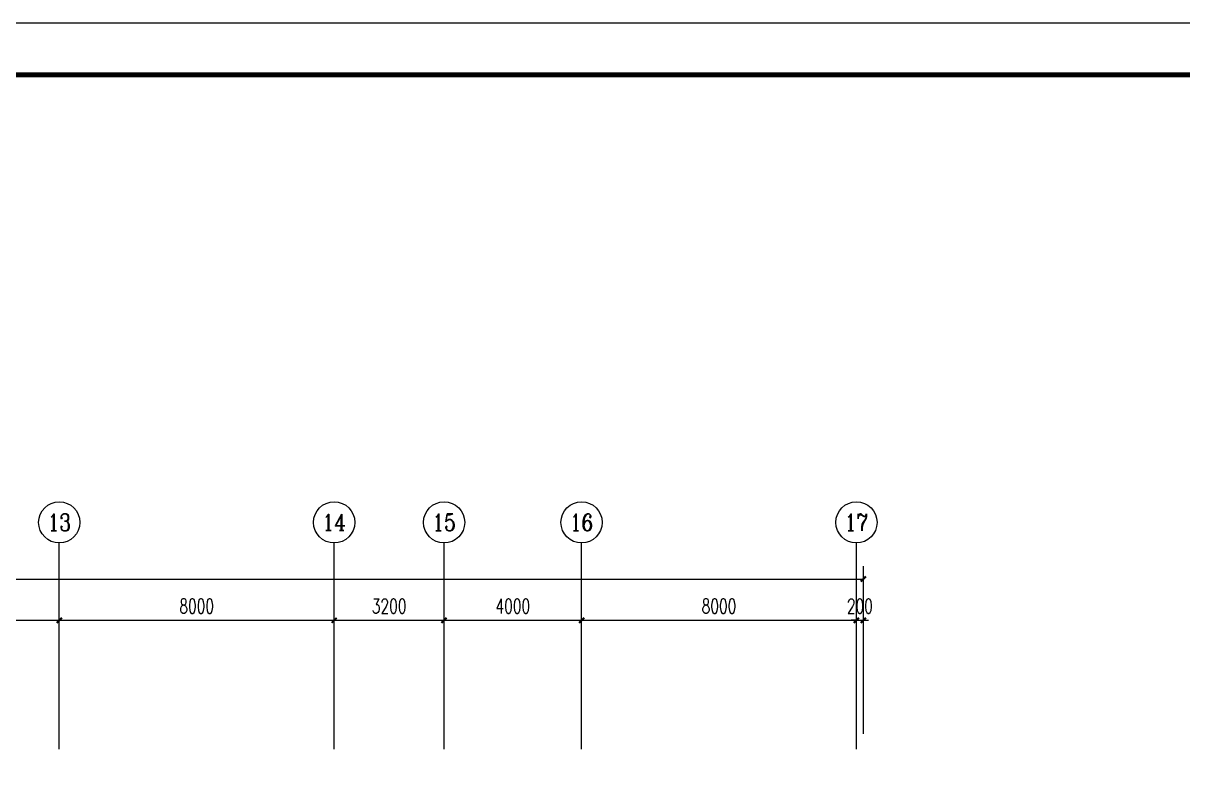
# Model space of a CAD drawing. Extents: x 1725663 to 4653551, y -550461 to 248782.
# Drawn here: x 2143000 to 2176747, y -446531 to -424311 of the extents above; entities that cross this region are included whole.
import ezdxf
from ezdxf.enums import TextEntityAlignment as Align

# ---------------------------------------------------------------- set-up
doc = ezdxf.new("R2010")
doc.units = 0
doc.header["$LTSCALE"] = 1000
for name, color, linetype in [('0-底图', 7, 'Continuous'), ('AXIS', 3, 'Continuous'), ('AXIS_TEXT', 7, 'Continuous'), ('BTTK', 7, 'Continuous'), ('PUB_TITLE', 4, 'Continuous')]:
    doc.layers.add(name, color=color, linetype=linetype)
doc.styles.add('_TCH_AXIS', font='COMPLEX', dxfattribs={"bigfont": 'GBCBIG'})
doc.styles.add('A_DIM_T3', font='SIMPLEX', dxfattribs={"width": 0.7, "bigfont": 'HZ'})
doc.styles.add('COMPLEX', font='COMPLEX')
doc.styles.add('HZ(TK)', font='geniso.shx', dxfattribs={"width": 0.9, "bigfont": 'hztxt.shx'})
doc.dimstyles.new('_TCH_ARCH&&150', dxfattribs={"dimtxt": 420, "dimasz": 150, "dimexe": 375, "dimexo": 450, "dimgap": 202.5, "dimtad": 1, "dimdec": 0, "dimzin": 0, "dimdsep": 46, "dimtxsty": 'A_DIM_T3', "dimblk": 'ARCHTICK', "dimcen": 0.09, "dimclrt": 7, "dimazin": 2, "dimtfac": 1, "dimtdec": 0, "dimtix": 1, "dimtmove": 2, "dimatfit": 3, "dimfxl": 150, "dimtolj": 1, "dimtzin": 0, "dimarcsym": 0})

# ---------------------------------------------------------------- blocks, each defined once
blk = doc.blocks.new('vhtemplate_2020年新竖式图框_A0')
at = {"layer": 'PUB_TITLE', "color": 7}
blk.add_lwpolyline([(0, 0), (1189, 0), (1189, 841), (0, 841)], close=True, dxfattribs=at)
at = {"layer": 'PUB_TITLE', "const_width": 1}
blk.add_lwpolyline([(25, 10), (1179, 10), (1179, 831), (25, 831)], close=True, dxfattribs=at)
at = {"layer": 'BTTK', "color": 4, "style": 'HZ(TK)', "width": 0.9}
for tag, p in [('合作单位', (1144, 743.5)), ('建设单位', (1144, 209.5)), ('工程名称', (1144, 176.5)), ('子项名称', (1154, 160)), ('图纸名称', (1144, 141))]:
    blk.add_attdef(tag, text='', height=3.5, dxfattribs=at).set_placement(p, align=Align.MIDDLE_CENTER)
for tag, p in [('注册证书号', (1156.5, 309.01)), ('注册印章号', (1156.5, 301.01)), ('设计号', (1154, 193)), ('图别', (1137.75, 34)), ('图号', (1170.25, 34)), ('版本号', (1137.75, 26)), ('日期', (1170.25, 26))]:
    blk.add_attdef(tag, text='', height=3.5, dxfattribs=at).set_placement(p, align=Align.MIDDLE)
blk = doc.blocks.new('_ArchTick')
at = {"color": 0, "linetype": 'ByBlock', "const_width": 0.4}
blk.add_lwpolyline([(-0.5, -0.5), (0.5, 0.5)], dxfattribs=at)
blk = doc.blocks.new('*D1082')
at = {"layer": 'AXIS', "color": 0, "lineweight": -2, "transparency": 16777216}
for p, q in [((1497007, -363854), (1497007, -358979)), ((1604207, -363854), (1604207, -358979)), ((1497007, -359354), (1604207, -359354))]:
    blk.add_line(p, q, dxfattribs=at)
at = {"layer": 'Defpoints', "color": 0, "transparency": 16777216}
for p in [(1604207, -359354), (1497007, -364304), (1604207, -364304)]:
    blk.add_point(p, dxfattribs=at)
at = {"layer": 'AXIS', "color": 0, "lineweight": -2, "transparency": 16777216, "xscale": 150, "yscale": 150, "zscale": 150, "rotation": 180}
blk.add_blockref('_ArchTick', (1497007, -359354), dxfattribs=at)
at = {"layer": 'AXIS', "color": 0, "lineweight": -2, "transparency": 16777216, "xscale": 150, "yscale": 150, "zscale": 150}
blk.add_blockref('_ArchTick', (1604207, -359354), dxfattribs=at)
at = {"layer": 'AXIS', "color": 7, "transparency": 16777216, "insert": (1550607, -358941), "char_height": 420, "attachment_point": 5, "style": 'A_DIM_T3'}
blk.add_mtext('\\A1;107200', dxfattribs=at)
blk = doc.blocks.new('*D1095')
at = {"layer": 'AXIS', "color": 0, "lineweight": -2, "transparency": 16777216}
for p, q in [((1572807, -363854), (1572807, -360179)), ((1580807, -363854), (1580807, -360179)), ((1572807, -360554), (1580807, -360554))]:
    blk.add_line(p, q, dxfattribs=at)
at = {"layer": 'Defpoints', "color": 0, "transparency": 16777216}
for p in [(1580807, -360554), (1572807, -364304), (1580807, -364304)]:
    blk.add_point(p, dxfattribs=at)
at = {"layer": 'AXIS', "color": 0, "lineweight": -2, "transparency": 16777216, "xscale": 150, "yscale": 150, "zscale": 150, "rotation": 180}
blk.add_blockref('_ArchTick', (1572807, -360554), dxfattribs=at)
at = {"layer": 'AXIS', "color": 0, "lineweight": -2, "transparency": 16777216, "xscale": 150, "yscale": 150, "zscale": 150}
blk.add_blockref('_ArchTick', (1580807, -360554), dxfattribs=at)
at = {"layer": 'AXIS', "color": 7, "transparency": 16777216, "insert": (1576807, -360141), "char_height": 420, "attachment_point": 5, "style": 'A_DIM_T3'}
blk.add_mtext('\\A1;8000', dxfattribs=at)
blk = doc.blocks.new('*D1096')
at = {"layer": 'AXIS', "color": 0, "lineweight": -2, "transparency": 16777216}
for p, q in [((1580807, -363854), (1580807, -360179)), ((1588807, -363854), (1588807, -360179)), ((1580807, -360554), (1588807, -360554))]:
    blk.add_line(p, q, dxfattribs=at)
at = {"layer": 'Defpoints', "color": 0, "transparency": 16777216}
for p in [(1588807, -360554), (1580807, -364304), (1588807, -364304)]:
    blk.add_point(p, dxfattribs=at)
at = {"layer": 'AXIS', "color": 0, "lineweight": -2, "transparency": 16777216, "xscale": 150, "yscale": 150, "zscale": 150, "rotation": 180}
blk.add_blockref('_ArchTick', (1580807, -360554), dxfattribs=at)
at = {"layer": 'AXIS', "color": 0, "lineweight": -2, "transparency": 16777216, "xscale": 150, "yscale": 150, "zscale": 150}
blk.add_blockref('_ArchTick', (1588807, -360554), dxfattribs=at)
at = {"layer": 'AXIS', "color": 7, "transparency": 16777216, "insert": (1584807, -360141), "char_height": 420, "attachment_point": 5, "style": 'A_DIM_T3'}
blk.add_mtext('\\A1;8000', dxfattribs=at)
blk = doc.blocks.new('*D1097')
at = {"layer": 'AXIS', "color": 0, "lineweight": -2, "transparency": 16777216}
for p, q in [((1588807, -363854), (1588807, -360179)), ((1592007, -363854), (1592007, -360179)), ((1588807, -360554), (1592007, -360554))]:
    blk.add_line(p, q, dxfattribs=at)
at = {"layer": 'Defpoints', "color": 0, "transparency": 16777216}
for p in [(1592007, -360554), (1588807, -364304), (1592007, -364304)]:
    blk.add_point(p, dxfattribs=at)
at = {"layer": 'AXIS', "color": 0, "lineweight": -2, "transparency": 16777216, "xscale": 150, "yscale": 150, "zscale": 150, "rotation": 180}
blk.add_blockref('_ArchTick', (1588807, -360554), dxfattribs=at)
at = {"layer": 'AXIS', "color": 0, "lineweight": -2, "transparency": 16777216, "xscale": 150, "yscale": 150, "zscale": 150}
blk.add_blockref('_ArchTick', (1592007, -360554), dxfattribs=at)
at = {"layer": 'AXIS', "color": 7, "transparency": 16777216, "insert": (1590407, -360141), "char_height": 420, "attachment_point": 5, "style": 'A_DIM_T3'}
blk.add_mtext('\\A1;3200', dxfattribs=at)
blk = doc.blocks.new('*D1098')
at = {"layer": 'AXIS', "color": 0, "lineweight": -2, "transparency": 16777216}
for p, q in [((1592007, -363854), (1592007, -360179)), ((1596007, -363854), (1596007, -360179)), ((1592007, -360554), (1596007, -360554))]:
    blk.add_line(p, q, dxfattribs=at)
at = {"layer": 'Defpoints', "color": 0, "transparency": 16777216}
for p in [(1596007, -360554), (1592007, -364304), (1596007, -364304)]:
    blk.add_point(p, dxfattribs=at)
at = {"layer": 'AXIS', "color": 0, "lineweight": -2, "transparency": 16777216, "xscale": 150, "yscale": 150, "zscale": 150, "rotation": 180}
blk.add_blockref('_ArchTick', (1592007, -360554), dxfattribs=at)
at = {"layer": 'AXIS', "color": 0, "lineweight": -2, "transparency": 16777216, "xscale": 150, "yscale": 150, "zscale": 150}
blk.add_blockref('_ArchTick', (1596007, -360554), dxfattribs=at)
at = {"layer": 'AXIS', "color": 7, "transparency": 16777216, "insert": (1594007, -360141), "char_height": 420, "attachment_point": 5, "style": 'A_DIM_T3'}
blk.add_mtext('\\A1;4000', dxfattribs=at)
blk = doc.blocks.new('*D1099')
at = {"layer": 'AXIS', "color": 0, "lineweight": -2, "transparency": 16777216}
for p, q in [((1596007, -363854), (1596007, -360179)), ((1604007, -363854), (1604007, -360179)), ((1596007, -360554), (1604007, -360554))]:
    blk.add_line(p, q, dxfattribs=at)
at = {"layer": 'Defpoints', "color": 0, "transparency": 16777216}
for p in [(1604007, -360554), (1596007, -364304), (1604007, -364304)]:
    blk.add_point(p, dxfattribs=at)
at = {"layer": 'AXIS', "color": 0, "lineweight": -2, "transparency": 16777216, "xscale": 150, "yscale": 150, "zscale": 150, "rotation": 180}
blk.add_blockref('_ArchTick', (1596007, -360554), dxfattribs=at)
at = {"layer": 'AXIS', "color": 0, "lineweight": -2, "transparency": 16777216, "xscale": 150, "yscale": 150, "zscale": 150}
blk.add_blockref('_ArchTick', (1604007, -360554), dxfattribs=at)
at = {"layer": 'AXIS', "color": 7, "transparency": 16777216, "insert": (1600007, -360141), "char_height": 420, "attachment_point": 5, "style": 'A_DIM_T3'}
blk.add_mtext('\\A1;8000', dxfattribs=at)
blk = doc.blocks.new('*D1100')
at = {"layer": 'AXIS', "color": 0, "lineweight": -2, "transparency": 16777216}
for p, q in [((1604007, -363854), (1604007, -360179)), ((1604207, -363854), (1604207, -360179)), ((1604007, -360554), (1603857, -360554)), ((1604007, -360554), (1604207, -360554)), ((1604207, -360554), (1604357, -360554))]:
    blk.add_line(p, q, dxfattribs=at)
at = {"layer": 'Defpoints', "color": 0, "transparency": 16777216}
for p in [(1604207, -360554), (1604007, -364304), (1604207, -364304)]:
    blk.add_point(p, dxfattribs=at)
at = {"layer": 'AXIS', "color": 0, "lineweight": -2, "transparency": 16777216, "xscale": 150, "yscale": 150, "zscale": 150}
blk.add_blockref('_ArchTick', (1604007, -360554), dxfattribs=at)
at = {"layer": 'AXIS', "color": 0, "lineweight": -2, "transparency": 16777216, "xscale": 150, "yscale": 150, "zscale": 150, "rotation": 180}
blk.add_blockref('_ArchTick', (1604207, -360554), dxfattribs=at)
at = {"layer": 'AXIS', "color": 7, "transparency": 16777216, "insert": (1604107, -360141), "char_height": 420, "attachment_point": 5, "style": 'A_DIM_T3'}
blk.add_mtext('\\A1;200', dxfattribs=at)
blk = doc.blocks.new('*D1146')
at = {"layer": 'AXIS', "color": 0, "lineweight": -2, "transparency": 16777216}
for p, q in [((1497007, -363854), (1497007, -358979)), ((1604207, -363854), (1604207, -358979)), ((1497007, -359354), (1604207, -359354))]:
    blk.add_line(p, q, dxfattribs=at)
at = {"layer": 'Defpoints', "color": 0, "transparency": 16777216}
for p in [(1604207, -359354), (1497007, -364304), (1604207, -364304)]:
    blk.add_point(p, dxfattribs=at)
at = {"layer": 'AXIS', "color": 0, "lineweight": -2, "transparency": 16777216, "xscale": 150, "yscale": 150, "zscale": 150, "rotation": 180}
blk.add_blockref('_ArchTick', (1497007, -359354), dxfattribs=at)
at = {"layer": 'AXIS', "color": 0, "lineweight": -2, "transparency": 16777216, "xscale": 150, "yscale": 150, "zscale": 150}
blk.add_blockref('_ArchTick', (1604207, -359354), dxfattribs=at)
at = {"layer": 'AXIS', "color": 7, "transparency": 16777216, "insert": (1550607, -358941), "char_height": 420, "attachment_point": 5, "style": 'A_DIM_T3'}
blk.add_mtext('\\A1;107200', dxfattribs=at)
blk = doc.blocks.new('*D1159')
at = {"layer": 'AXIS', "color": 0, "lineweight": -2, "transparency": 16777216}
for p, q in [((1572807, -363854), (1572807, -360179)), ((1580807, -363854), (1580807, -360179)), ((1572807, -360554), (1580807, -360554))]:
    blk.add_line(p, q, dxfattribs=at)
at = {"layer": 'Defpoints', "color": 0, "transparency": 16777216}
for p in [(1580807, -360554), (1572807, -364304), (1580807, -364304)]:
    blk.add_point(p, dxfattribs=at)
at = {"layer": 'AXIS', "color": 0, "lineweight": -2, "transparency": 16777216, "xscale": 150, "yscale": 150, "zscale": 150, "rotation": 180}
blk.add_blockref('_ArchTick', (1572807, -360554), dxfattribs=at)
at = {"layer": 'AXIS', "color": 0, "lineweight": -2, "transparency": 16777216, "xscale": 150, "yscale": 150, "zscale": 150}
blk.add_blockref('_ArchTick', (1580807, -360554), dxfattribs=at)
at = {"layer": 'AXIS', "color": 7, "transparency": 16777216, "insert": (1576807, -360141), "char_height": 420, "attachment_point": 5, "style": 'A_DIM_T3'}
blk.add_mtext('\\A1;8000', dxfattribs=at)
blk = doc.blocks.new('*D1160')
at = {"layer": 'AXIS', "color": 0, "lineweight": -2, "transparency": 16777216}
for p, q in [((1580807, -363854), (1580807, -360179)), ((1588807, -363854), (1588807, -360179)), ((1580807, -360554), (1588807, -360554))]:
    blk.add_line(p, q, dxfattribs=at)
at = {"layer": 'Defpoints', "color": 0, "transparency": 16777216}
for p in [(1588807, -360554), (1580807, -364304), (1588807, -364304)]:
    blk.add_point(p, dxfattribs=at)
at = {"layer": 'AXIS', "color": 0, "lineweight": -2, "transparency": 16777216, "xscale": 150, "yscale": 150, "zscale": 150, "rotation": 180}
blk.add_blockref('_ArchTick', (1580807, -360554), dxfattribs=at)
at = {"layer": 'AXIS', "color": 0, "lineweight": -2, "transparency": 16777216, "xscale": 150, "yscale": 150, "zscale": 150}
blk.add_blockref('_ArchTick', (1588807, -360554), dxfattribs=at)
at = {"layer": 'AXIS', "color": 7, "transparency": 16777216, "insert": (1584807, -360141), "char_height": 420, "attachment_point": 5, "style": 'A_DIM_T3'}
blk.add_mtext('\\A1;8000', dxfattribs=at)
blk = doc.blocks.new('*D1161')
at = {"layer": 'AXIS', "color": 0, "lineweight": -2, "transparency": 16777216}
for p, q in [((1588807, -363854), (1588807, -360179)), ((1592007, -363854), (1592007, -360179)), ((1588807, -360554), (1592007, -360554))]:
    blk.add_line(p, q, dxfattribs=at)
at = {"layer": 'Defpoints', "color": 0, "transparency": 16777216}
for p in [(1592007, -360554), (1588807, -364304), (1592007, -364304)]:
    blk.add_point(p, dxfattribs=at)
at = {"layer": 'AXIS', "color": 0, "lineweight": -2, "transparency": 16777216, "xscale": 150, "yscale": 150, "zscale": 150, "rotation": 180}
blk.add_blockref('_ArchTick', (1588807, -360554), dxfattribs=at)
at = {"layer": 'AXIS', "color": 0, "lineweight": -2, "transparency": 16777216, "xscale": 150, "yscale": 150, "zscale": 150}
blk.add_blockref('_ArchTick', (1592007, -360554), dxfattribs=at)
at = {"layer": 'AXIS', "color": 7, "transparency": 16777216, "insert": (1590407, -360141), "char_height": 420, "attachment_point": 5, "style": 'A_DIM_T3'}
blk.add_mtext('\\A1;3200', dxfattribs=at)
blk = doc.blocks.new('*D1162')
at = {"layer": 'AXIS', "color": 0, "lineweight": -2, "transparency": 16777216}
for p, q in [((1592007, -363854), (1592007, -360179)), ((1596007, -363854), (1596007, -360179)), ((1592007, -360554), (1596007, -360554))]:
    blk.add_line(p, q, dxfattribs=at)
at = {"layer": 'Defpoints', "color": 0, "transparency": 16777216}
for p in [(1596007, -360554), (1592007, -364304), (1596007, -364304)]:
    blk.add_point(p, dxfattribs=at)
at = {"layer": 'AXIS', "color": 0, "lineweight": -2, "transparency": 16777216, "xscale": 150, "yscale": 150, "zscale": 150, "rotation": 180}
blk.add_blockref('_ArchTick', (1592007, -360554), dxfattribs=at)
at = {"layer": 'AXIS', "color": 0, "lineweight": -2, "transparency": 16777216, "xscale": 150, "yscale": 150, "zscale": 150}
blk.add_blockref('_ArchTick', (1596007, -360554), dxfattribs=at)
at = {"layer": 'AXIS', "color": 7, "transparency": 16777216, "insert": (1594007, -360141), "char_height": 420, "attachment_point": 5, "style": 'A_DIM_T3'}
blk.add_mtext('\\A1;4000', dxfattribs=at)
blk = doc.blocks.new('*D1163')
at = {"layer": 'AXIS', "color": 0, "lineweight": -2, "transparency": 16777216}
for p, q in [((1596007, -363854), (1596007, -360179)), ((1604007, -363854), (1604007, -360179)), ((1596007, -360554), (1604007, -360554))]:
    blk.add_line(p, q, dxfattribs=at)
at = {"layer": 'Defpoints', "color": 0, "transparency": 16777216}
for p in [(1604007, -360554), (1596007, -364304), (1604007, -364304)]:
    blk.add_point(p, dxfattribs=at)
at = {"layer": 'AXIS', "color": 0, "lineweight": -2, "transparency": 16777216, "xscale": 150, "yscale": 150, "zscale": 150, "rotation": 180}
blk.add_blockref('_ArchTick', (1596007, -360554), dxfattribs=at)
at = {"layer": 'AXIS', "color": 0, "lineweight": -2, "transparency": 16777216, "xscale": 150, "yscale": 150, "zscale": 150}
blk.add_blockref('_ArchTick', (1604007, -360554), dxfattribs=at)
at = {"layer": 'AXIS', "color": 7, "transparency": 16777216, "insert": (1600007, -360141), "char_height": 420, "attachment_point": 5, "style": 'A_DIM_T3'}
blk.add_mtext('\\A1;8000', dxfattribs=at)
blk = doc.blocks.new('*D1164')
at = {"layer": 'AXIS', "color": 0, "lineweight": -2, "transparency": 16777216}
for p, q in [((1604007, -363854), (1604007, -360179)), ((1604207, -363854), (1604207, -360179)), ((1604007, -360554), (1603857, -360554)), ((1604007, -360554), (1604207, -360554)), ((1604207, -360554), (1604357, -360554))]:
    blk.add_line(p, q, dxfattribs=at)
at = {"layer": 'Defpoints', "color": 0, "transparency": 16777216}
for p in [(1604207, -360554), (1604007, -364304), (1604207, -364304)]:
    blk.add_point(p, dxfattribs=at)
at = {"layer": 'AXIS', "color": 0, "lineweight": -2, "transparency": 16777216, "xscale": 150, "yscale": 150, "zscale": 150}
blk.add_blockref('_ArchTick', (1604007, -360554), dxfattribs=at)
at = {"layer": 'AXIS', "color": 0, "lineweight": -2, "transparency": 16777216, "xscale": 150, "yscale": 150, "zscale": 150, "rotation": 180}
blk.add_blockref('_ArchTick', (1604207, -360554), dxfattribs=at)
at = {"layer": 'AXIS', "color": 7, "transparency": 16777216, "insert": (1604107, -360141), "char_height": 420, "attachment_point": 5, "style": 'A_DIM_T3'}
blk.add_mtext('\\A1;200', dxfattribs=at)
blk = doc.blocks.new('_AXISO')
blk.add_circle((0, 0), 0.5)
at = {"layer": 'AXIS_TEXT', "style": 'COMPLEX', "width": 1.041667}
blk.add_attdef('A', text='', height=0.56, dxfattribs=at).set_placement((-0.25, -0.28), (0.25, -0.28), align=Align.FIT)
blk = doc.blocks.new('*D1210')
at = {"layer": 'AXIS', "color": 0, "lineweight": -2, "transparency": 16777216}
for p, q in [((1497007, -363854), (1497007, -358979)), ((1604207, -363854), (1604207, -358979)), ((1497007, -359354), (1604207, -359354))]:
    blk.add_line(p, q, dxfattribs=at)
at = {"layer": 'Defpoints', "color": 0, "transparency": 16777216}
for p in [(1604207, -359354), (1497007, -364304), (1604207, -364304)]:
    blk.add_point(p, dxfattribs=at)
at = {"layer": 'AXIS', "color": 0, "lineweight": -2, "transparency": 16777216, "xscale": 150, "yscale": 150, "zscale": 150, "rotation": 180}
blk.add_blockref('_ArchTick', (1497007, -359354), dxfattribs=at)
at = {"layer": 'AXIS', "color": 0, "lineweight": -2, "transparency": 16777216, "xscale": 150, "yscale": 150, "zscale": 150}
blk.add_blockref('_ArchTick', (1604207, -359354), dxfattribs=at)
at = {"layer": 'AXIS', "color": 7, "transparency": 16777216, "insert": (1550607, -358941), "char_height": 420, "attachment_point": 5, "style": 'A_DIM_T3'}
blk.add_mtext('\\A1;107200', dxfattribs=at)
blk = doc.blocks.new('*D1223')
at = {"layer": 'AXIS', "color": 0, "lineweight": -2, "transparency": 16777216}
for p, q in [((1572807, -363854), (1572807, -360179)), ((1580807, -363854), (1580807, -360179)), ((1572807, -360554), (1580807, -360554))]:
    blk.add_line(p, q, dxfattribs=at)
at = {"layer": 'Defpoints', "color": 0, "transparency": 16777216}
for p in [(1580807, -360554), (1572807, -364304), (1580807, -364304)]:
    blk.add_point(p, dxfattribs=at)
at = {"layer": 'AXIS', "color": 0, "lineweight": -2, "transparency": 16777216, "xscale": 150, "yscale": 150, "zscale": 150, "rotation": 180}
blk.add_blockref('_ArchTick', (1572807, -360554), dxfattribs=at)
at = {"layer": 'AXIS', "color": 0, "lineweight": -2, "transparency": 16777216, "xscale": 150, "yscale": 150, "zscale": 150}
blk.add_blockref('_ArchTick', (1580807, -360554), dxfattribs=at)
at = {"layer": 'AXIS', "color": 7, "transparency": 16777216, "insert": (1576807, -360141), "char_height": 420, "attachment_point": 5, "style": 'A_DIM_T3'}
blk.add_mtext('\\A1;8000', dxfattribs=at)
blk = doc.blocks.new('*D1224')
at = {"layer": 'AXIS', "color": 0, "lineweight": -2, "transparency": 16777216}
for p, q in [((1580807, -363854), (1580807, -360179)), ((1588807, -363854), (1588807, -360179)), ((1580807, -360554), (1588807, -360554))]:
    blk.add_line(p, q, dxfattribs=at)
at = {"layer": 'Defpoints', "color": 0, "transparency": 16777216}
for p in [(1588807, -360554), (1580807, -364304), (1588807, -364304)]:
    blk.add_point(p, dxfattribs=at)
at = {"layer": 'AXIS', "color": 0, "lineweight": -2, "transparency": 16777216, "xscale": 150, "yscale": 150, "zscale": 150, "rotation": 180}
blk.add_blockref('_ArchTick', (1580807, -360554), dxfattribs=at)
at = {"layer": 'AXIS', "color": 0, "lineweight": -2, "transparency": 16777216, "xscale": 150, "yscale": 150, "zscale": 150}
blk.add_blockref('_ArchTick', (1588807, -360554), dxfattribs=at)
at = {"layer": 'AXIS', "color": 7, "transparency": 16777216, "insert": (1584807, -360141), "char_height": 420, "attachment_point": 5, "style": 'A_DIM_T3'}
blk.add_mtext('\\A1;8000', dxfattribs=at)
blk = doc.blocks.new('*D1225')
at = {"layer": 'AXIS', "color": 0, "lineweight": -2, "transparency": 16777216}
for p, q in [((1588807, -363854), (1588807, -360179)), ((1592007, -363854), (1592007, -360179)), ((1588807, -360554), (1592007, -360554))]:
    blk.add_line(p, q, dxfattribs=at)
at = {"layer": 'Defpoints', "color": 0, "transparency": 16777216}
for p in [(1592007, -360554), (1588807, -364304), (1592007, -364304)]:
    blk.add_point(p, dxfattribs=at)
at = {"layer": 'AXIS', "color": 0, "lineweight": -2, "transparency": 16777216, "xscale": 150, "yscale": 150, "zscale": 150, "rotation": 180}
blk.add_blockref('_ArchTick', (1588807, -360554), dxfattribs=at)
at = {"layer": 'AXIS', "color": 0, "lineweight": -2, "transparency": 16777216, "xscale": 150, "yscale": 150, "zscale": 150}
blk.add_blockref('_ArchTick', (1592007, -360554), dxfattribs=at)
at = {"layer": 'AXIS', "color": 7, "transparency": 16777216, "insert": (1590407, -360141), "char_height": 420, "attachment_point": 5, "style": 'A_DIM_T3'}
blk.add_mtext('\\A1;3200', dxfattribs=at)
blk = doc.blocks.new('*D1226')
at = {"layer": 'AXIS', "color": 0, "lineweight": -2, "transparency": 16777216}
for p, q in [((1592007, -363854), (1592007, -360179)), ((1596007, -363854), (1596007, -360179)), ((1592007, -360554), (1596007, -360554))]:
    blk.add_line(p, q, dxfattribs=at)
at = {"layer": 'Defpoints', "color": 0, "transparency": 16777216}
for p in [(1596007, -360554), (1592007, -364304), (1596007, -364304)]:
    blk.add_point(p, dxfattribs=at)
at = {"layer": 'AXIS', "color": 0, "lineweight": -2, "transparency": 16777216, "xscale": 150, "yscale": 150, "zscale": 150, "rotation": 180}
blk.add_blockref('_ArchTick', (1592007, -360554), dxfattribs=at)
at = {"layer": 'AXIS', "color": 0, "lineweight": -2, "transparency": 16777216, "xscale": 150, "yscale": 150, "zscale": 150}
blk.add_blockref('_ArchTick', (1596007, -360554), dxfattribs=at)
at = {"layer": 'AXIS', "color": 7, "transparency": 16777216, "insert": (1594007, -360141), "char_height": 420, "attachment_point": 5, "style": 'A_DIM_T3'}
blk.add_mtext('\\A1;4000', dxfattribs=at)
blk = doc.blocks.new('*D1227')
at = {"layer": 'AXIS', "color": 0, "lineweight": -2, "transparency": 16777216}
for p, q in [((1596007, -363854), (1596007, -360179)), ((1604007, -363854), (1604007, -360179)), ((1596007, -360554), (1604007, -360554))]:
    blk.add_line(p, q, dxfattribs=at)
at = {"layer": 'Defpoints', "color": 0, "transparency": 16777216}
for p in [(1604007, -360554), (1596007, -364304), (1604007, -364304)]:
    blk.add_point(p, dxfattribs=at)
at = {"layer": 'AXIS', "color": 0, "lineweight": -2, "transparency": 16777216, "xscale": 150, "yscale": 150, "zscale": 150, "rotation": 180}
blk.add_blockref('_ArchTick', (1596007, -360554), dxfattribs=at)
at = {"layer": 'AXIS', "color": 0, "lineweight": -2, "transparency": 16777216, "xscale": 150, "yscale": 150, "zscale": 150}
blk.add_blockref('_ArchTick', (1604007, -360554), dxfattribs=at)
at = {"layer": 'AXIS', "color": 7, "transparency": 16777216, "insert": (1600007, -360141), "char_height": 420, "attachment_point": 5, "style": 'A_DIM_T3'}
blk.add_mtext('\\A1;8000', dxfattribs=at)
blk = doc.blocks.new('*D1228')
at = {"layer": 'AXIS', "color": 0, "lineweight": -2, "transparency": 16777216}
for p, q in [((1604007, -363854), (1604007, -360179)), ((1604207, -363854), (1604207, -360179)), ((1604007, -360554), (1603857, -360554)), ((1604007, -360554), (1604207, -360554)), ((1604207, -360554), (1604357, -360554))]:
    blk.add_line(p, q, dxfattribs=at)
at = {"layer": 'Defpoints', "color": 0, "transparency": 16777216}
for p in [(1604207, -360554), (1604007, -364304), (1604207, -364304)]:
    blk.add_point(p, dxfattribs=at)
at = {"layer": 'AXIS', "color": 0, "lineweight": -2, "transparency": 16777216, "xscale": 150, "yscale": 150, "zscale": 150}
blk.add_blockref('_ArchTick', (1604007, -360554), dxfattribs=at)
at = {"layer": 'AXIS', "color": 0, "lineweight": -2, "transparency": 16777216, "xscale": 150, "yscale": 150, "zscale": 150, "rotation": 180}
blk.add_blockref('_ArchTick', (1604207, -360554), dxfattribs=at)
at = {"layer": 'AXIS', "color": 7, "transparency": 16777216, "insert": (1604107, -360141), "char_height": 420, "attachment_point": 5, "style": 'A_DIM_T3'}
blk.add_mtext('\\A1;200', dxfattribs=at)
blk = doc.blocks.new('gkhkjk')
at = {"layer": 'AXIS'}
for p, q in [((1580807, -364303.8), (1580807, -358303.8)), ((1588807, -364303.8), (1588807, -358303.8)), ((1592007, -364303.8), (1592007, -358303.8)), ((1596007, -364303.8), (1596007, -358303.8)), ((1604007, -364303.8), (1604007, -358303.8))]:
    blk.add_line(p, q, dxfattribs=at)
ref = blk.add_blockref('_AXISO', (1580807, -357703.8), dxfattribs=dict(at, xscale=1200, yscale=1200, zscale=1200))
ref.add_attrib('A', '13', dxfattribs={"layer": 'AXIS_TEXT', "height": 492.67, "style": '_TCH_AXIS'}).set_placement((1580466.8, -357950.2), (1581147.2, -357950.2), align=Align.FIT)
ref = blk.add_blockref('_AXISO', (1588807, -357703.8), dxfattribs=dict(at, xscale=1200, yscale=1200, zscale=1200))
ref.add_attrib('A', '14', dxfattribs={"layer": 'AXIS_TEXT', "height": 471.11, "style": '_TCH_AXIS'}).set_placement((1588459.3, -357939.4), (1589154.7, -357939.4), align=Align.FIT)
ref = blk.add_blockref('_AXISO', (1592007, -357703.8), dxfattribs=dict(at, xscale=1200, yscale=1200, zscale=1200))
ref.add_attrib('A', '15', dxfattribs={"layer": 'AXIS_TEXT', "height": 492.67, "style": '_TCH_AXIS'}).set_placement((1591666.8, -357950.2), (1592347.2, -357950.2), align=Align.FIT)
ref = blk.add_blockref('_AXISO', (1596007, -357703.8), dxfattribs=dict(at, xscale=1200, yscale=1200, zscale=1200))
ref.add_attrib('A', '16', dxfattribs={"layer": 'AXIS_TEXT', "height": 492.67, "style": '_TCH_AXIS'}).set_placement((1595666.8, -357950.2), (1596347.2, -357950.2), align=Align.FIT)
ref = blk.add_blockref('_AXISO', (1604007, -357703.8), dxfattribs=dict(at, xscale=1200, yscale=1200, zscale=1200))
ref.add_attrib('A', '17', dxfattribs={"layer": 'AXIS_TEXT', "height": 492.67, "style": '_TCH_AXIS'}).set_placement((1603666.8, -357950.2), (1604347.2, -357950.2), align=Align.FIT)
for p1, p2, distance, picture, middle in [((1497007, -364303.8), (1604207, -364303.8), 4950, '*D1082', (1550607, -358941.3)), ((1497007, -364303.8), (1604207, -364303.8), 4950, '*D1146', (1550607, -358941.3)), ((1497007, -364303.8), (1604207, -364303.8), 4950, '*D1210', (1550607, -358941.3)), ((1572807, -364303.8), (1580807, -364303.8), 3750, '*D1095', (1576807, -360141.3)), ((1572807, -364303.8), (1580807, -364303.8), 3750, '*D1159', (1576807, -360141.3)), ((1572807, -364303.8), (1580807, -364303.8), 3750, '*D1223', (1576807, -360141.3)), ((1580807, -364303.8), (1588807, -364303.8), 3750, '*D1096', (1584807, -360141.3)), ((1580807, -364303.8), (1588807, -364303.8), 3750, '*D1160', (1584807, -360141.3)), ((1580807, -364303.8), (1588807, -364303.8), 3750, '*D1224', (1584807, -360141.3)), ((1588807, -364303.8), (1592007, -364303.8), 3750, '*D1097', (1590407, -360141.3)), ((1588807, -364303.8), (1592007, -364303.8), 3750, '*D1161', (1590407, -360141.3)), ((1588807, -364303.8), (1592007, -364303.8), 3750, '*D1225', (1590407, -360141.3)), ((1592007, -364303.8), (1596007, -364303.8), 3750, '*D1098', (1594007, -360141.3)), ((1592007, -364303.8), (1596007, -364303.8), 3750, '*D1162', (1594007, -360141.3)), ((1592007, -364303.8), (1596007, -364303.8), 3750, '*D1226', (1594007, -360141.3)), ((1596007, -364303.8), (1604007, -364303.8), 3750, '*D1099', (1600007, -360141.3)), ((1596007, -364303.8), (1604007, -364303.8), 3750, '*D1163', (1600007, -360141.3)), ((1596007, -364303.8), (1604007, -364303.8), 3750, '*D1227', (1600007, -360141.3)), ((1604007, -364303.8), (1604207, -364303.8), 3750, '*D1100', (1604107, -360141.3)), ((1604007, -364303.8), (1604207, -364303.8), 3750, '*D1164', (1604107, -360141.3)), ((1604007, -364303.8), (1604207, -364303.8), 3750, '*D1228', (1604107, -360141.3))]:
    dim = blk.add_aligned_dim(p1=p1, p2=p2, distance=distance, dimstyle='_TCH_ARCH&&150', dxfattribs=at)
    dim.commit()
    dim.dimension.update_dxf_attribs({"geometry": picture, "text_midpoint": middle})

msp = doc.modelspace()

# ---------------------------------------------------------------- block references
at = {"layer": '0-底图', "xscale": 150, "yscale": 150, "zscale": 150}
msp.add_blockref('vhtemplate_2020年新竖式图框_A0', (2031892, -550461), dxfattribs=at)
at = {"layer": '0-底图'}
msp.add_blockref('gkhkjk', (563243, -81133), dxfattribs=at)

doc.saveas('drawing.dxf')
